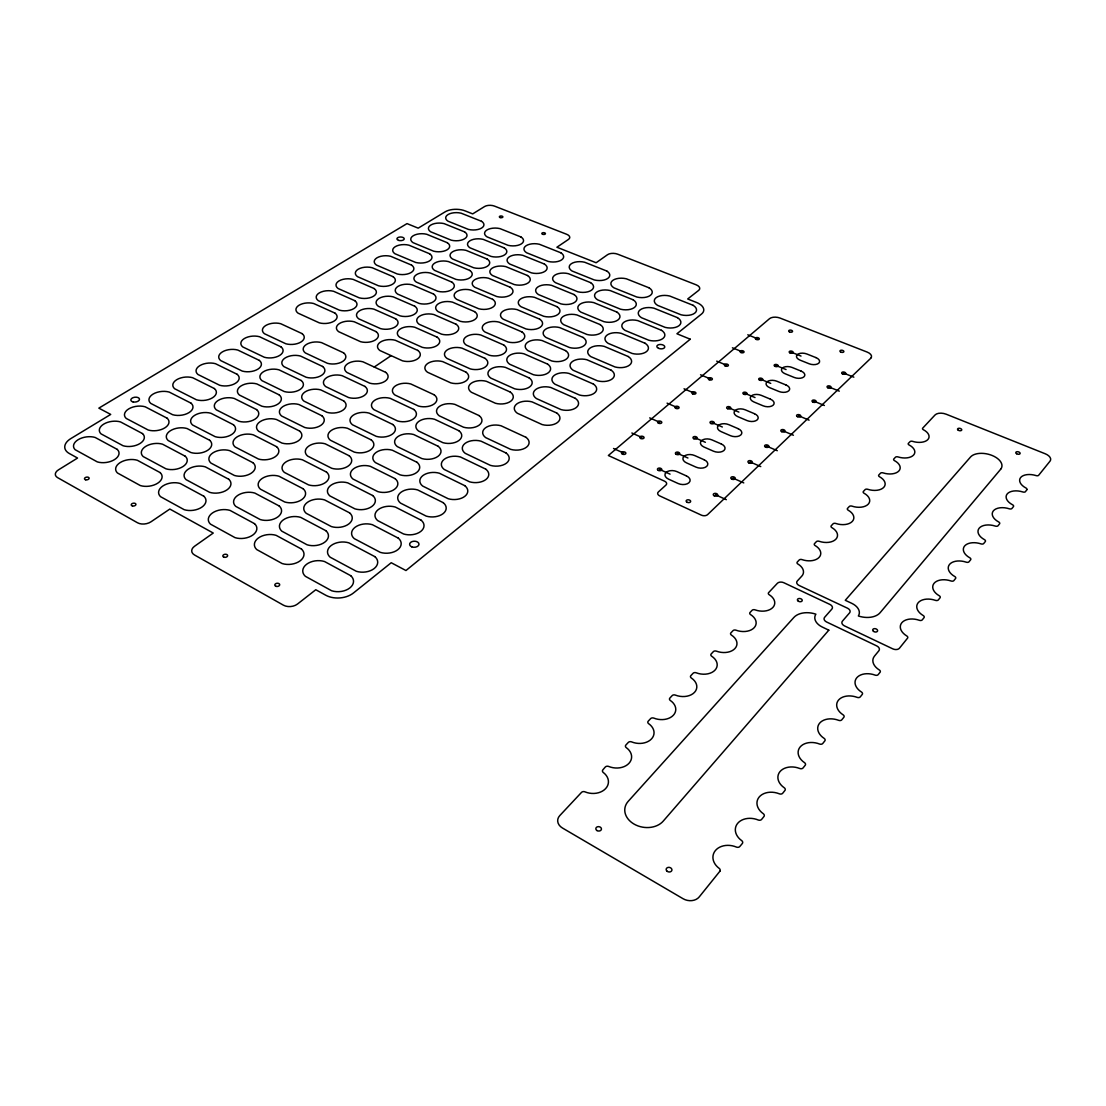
<?xml version="1.0" encoding="UTF-8"?>
<svg xmlns="http://www.w3.org/2000/svg" width="1106" height="1106" viewBox="0 0 1106 1106"><rect width="100%" height="100%" fill="white"/><g stroke="black" fill="none" stroke-linecap="round" stroke-linejoin="round"><path stroke-width="1.5" d="M374.243 367.04L391.137 355.648M747.78 334.8L757.347 338.63M791.191 352.137L801.02 356.077M843.698 373.123L853.846 377.174M732.421 347.809L742.057 351.722M776.149 365.547L786.062 369.556M829.071 387.003L839.302 391.151M716.688 361.137L726.393 365.132M760.748 379.275L770.73 383.381M814.071 401.229L824.385 405.473M700.554 374.796L710.342 378.888M744.946 393.349L755.011 397.552M798.698 415.815L809.094 420.169M684.033 388.8L693.891 392.989M728.743 407.782L738.891 412.096M782.924 430.787L793.403 435.239M667.084 403.151L677.01 407.437M712.126 422.589L722.342 426.999M766.721 446.16L777.297 450.709M649.692 417.888L659.688 422.271M695.08 437.796L705.379 442.303M750.103 461.921L760.762 466.594M631.858 432.999L641.922 437.492M677.577 453.391L687.946 458.008M733.029 478.124L743.771 482.907M613.54 448.497L623.687 453.101M659.605 469.4L670.056 474.142M715.499 494.755L726.324 499.677M1026.81 489.764L1025.497 491.631A2.295 1.3 13.9 0 1 1022.856 491.963A13.687 7.797 14 0 0 1007.165 493.981A13.687 7.797 14 0 0 1012.529 504.765A2.323 1.327 14 0 1 1013.442 506.603L1011.962 508.442A2.336 1.341 14 0 1 1009.349 508.815A13.853 8.032 14.1 0 0 993.354 510.861A13.853 8.032 14.1 0 0 998.663 521.949A2.35 1.369 14 0 1 999.561 523.843L998.041 525.737A2.35 1.369 14 0 1 995.303 526.083A14.019 8.267 14.1 0 0 979.128 528.253A14.019 8.267 14.1 0 0 984.409 539.617A2.378 1.41 14.1 0 1 985.308 541.553L983.732 543.502A2.378 1.41 14.1 0 1 980.967 543.875A14.198 8.516 14.2 0 0 964.529 546.101A14.198 8.516 14.2 0 0 969.755 557.77A2.406 1.452 14.1 0 1 970.639 559.774L969.022 561.779A2.406 1.465 14.1 0 1 966.215 562.166A14.378 8.765 14.2 0 0 949.501 564.461A14.378 8.765 14.2 0 0 954.672 576.461A2.433 1.493 14.2 0 1 955.543 578.521L953.884 580.581A2.447 1.507 14.2 0 1 951.036 580.982A14.572 9.042 14.3 0 0 934.031 583.36A14.572 9.042 14.3 0 0 939.174 595.705A2.475 1.548 14.2 0 1 940.045 597.821L938.303 599.936A2.475 1.548 14.2 0 1 935.4 600.337A14.765 9.318 14.3 0 0 918.132 602.798A14.765 9.318 14.3 0 0 923.164 615.503A2.502 1.59 14.3 0 1 924.022 617.673L922.266 619.858A2.502 1.604 14.3 0 1 919.307 620.286A14.959 9.622 14.4 0 0 901.736 622.83A14.959 9.622 14.4 0 0 906.713 635.909A2.544 1.645 14.3 0 1 907.556 638.134L899.441 648.227A5.101 3.332 14.2 0 1 892.708 648.821L844.5 625.899A4.991 3.263 12.5 0 1 842.413 621.171L849.588 612.848A4.949 3.207 12.3 0 0 847.5 608.203L799.113 585.475A4.839 3.111 10.7 0 1 797.274 581.023L801.781 576.143A14.171 9.069 10.2 0 0 797.938 564.046A2.378 1.507 10.3 0 1 797.302 562.014L799.196 559.995A2.378 1.507 10.3 0 1 802.071 559.622A13.991 8.793 10.4 0 0 819.09 557.396A13.991 8.793 10.4 0 0 815.177 545.59A2.35 1.465 10.5 0 1 814.528 543.627L816.366 541.663A2.35 1.465 10.5 0 1 819.2 541.304A13.811 8.544 10.5 0 0 835.887 539.189A13.811 8.544 10.5 0 0 832.058 527.742A2.309 1.424 10.6 0 1 831.256 525.765L833.053 523.843A2.323 1.424 10.7 0 1 835.846 523.484A13.645 8.295 10.7 0 0 852.325 521.396A13.645 8.295 10.7 0 0 848.247 510.225A2.295 1.383 10.8 0 1 847.555 508.359L849.284 506.52A2.309 1.396 10.8 0 1 851.897 506.119A13.479 8.06 10.8 0 0 868.224 504.184A13.479 8.06 10.8 0 0 864.104 493.262A2.267 1.341 10.9 0 1 863.399 491.451L865.099 489.64A2.267 1.341 10.9 0 1 867.795 489.308A13.313 7.839 10.9 0 0 883.763 487.345A13.313 7.839 10.9 0 0 879.533 476.755A2.24 1.313 11 0 1 878.828 474.986L880.473 473.23A2.24 1.3 11 0 1 883.127 472.898A13.148 7.618 11 0 0 898.846 471.004A13.148 7.618 11 0 0 894.56 460.677A2.212 1.272 11.1 0 1 893.842 458.949L895.445 457.248A2.212 1.272 11.1 0 1 898.058 456.93A12.996 7.41 11.1 0 0 913.556 455.078A12.996 7.41 11.1 0 0 909.146 444.999A2.184 1.23 11.1 0 1 908.441 443.285L910.031 441.681A2.184 1.23 11.1 0 1 912.602 441.363A12.843 7.217 11.1 0 0 927.851 439.58A12.843 7.217 11.1 0 0 923.455 429.778A2.157 1.203 11.2 0 1 922.681 428.174L935.026 414.985A8.572 4.714 11.4 0 1 946.224 414.225L1045.239 453.778A8.945 4.922 13.7 0 1 1050.05 461.119L1038.672 475.262A2.267 1.258 13.9 0 1 1036.073 475.58A13.521 7.59 13.9 0 0 1020.658 477.515A13.521 7.59 13.9 0 0 1025.912 487.981A2.295 1.3 13.9 0 1 1026.81 489.764M719.84 871.293L699.227 896.925A11.807 9.401 12.7 0 1 683.066 898.722L562.415 827.993A11.267 8.779 4.9 0 1 559.747 815.634L581.493 792.408A2.765 2.115 5.4 0 1 584.991 791.855A16.272 12.346 5.7 0 0 605.549 788.689A16.272 12.346 5.7 0 0 603.295 772.5A2.724 2.06 6.2 0 1 602.894 769.817L605.3 767.011A2.724 2.046 6.3 0 1 608.729 766.472A16.023 11.931 6.6 0 0 628.927 763.361A16.023 11.931 6.6 0 0 626.3 747.656A2.682 1.991 7 0 1 625.858 745.057L628.305 742.43A2.696 1.991 7.1 0 1 631.609 741.891A15.774 11.544 7.3 0 0 651.475 738.946A15.774 11.544 7.3 0 0 648.697 723.711A2.641 1.922 7.6 0 1 648.213 721.181L650.605 718.637A2.641 1.908 7.7 0 1 653.909 718.14A15.539 11.157 7.9 0 0 673.347 715.25A15.539 11.157 7.9 0 0 670.374 700.513A2.613 1.853 8.2 0 1 669.877 698.066L672.172 695.605A2.599 1.853 8.3 0 1 675.42 695.121A15.318 10.797 8.4 0 0 694.513 692.342A15.318 10.797 8.4 0 0 691.388 678.047A2.571 1.797 8.7 0 1 690.849 675.655L693.089 673.278A2.571 1.797 8.7 0 1 696.268 672.821A15.097 10.466 8.8 0 0 715.015 670.125A15.097 10.466 8.8 0 0 711.739 656.259A2.53 1.742 9.1 0 1 711.186 653.95L713.356 651.641A2.53 1.742 9.1 0 1 716.481 651.185A14.89 10.134 9.2 0 0 734.896 648.586A14.89 10.134 9.2 0 0 731.467 635.12A2.502 1.687 9.4 0 1 730.886 632.881L733.015 630.655A2.489 1.687 9.5 0 1 736.084 630.226A14.682 9.816 9.5 0 0 754.168 627.71A14.682 9.816 9.5 0 0 750.642 614.646A2.461 1.631 9.7 0 1 750.048 612.461L752.094 610.291A2.461 1.631 9.8 0 1 755.108 609.876A14.475 9.525 9.8 0 0 772.873 607.443A14.475 9.525 9.8 0 0 769.237 594.751A2.433 1.59 10 0 1 768.629 592.636L777.38 583.291A4.839 3.124 10.2 0 1 783.891 582.751L829.873 604.415A4.936 3.207 11.7 0 1 831.892 609.033L824.62 617.314A4.977 3.263 12 0 0 826.638 622.014L876.699 645.89A5.101 3.359 13.7 0 1 878.883 650.757L874.445 656.176A15.29 10.12 14.4 0 0 879.256 669.932A2.599 1.728 14.3 0 1 880.072 672.282L878.164 674.646A2.599 1.742 14.3 0 1 875.081 675.102A15.498 10.452 14.4 0 0 856.68 677.881A15.498 10.452 14.4 0 0 861.436 692.01A2.627 1.783 14.3 0 1 862.238 694.43L860.274 696.877A2.641 1.797 14.3 0 1 857.122 697.347A15.719 10.811 14.4 0 0 838.445 700.181A15.719 10.811 14.4 0 0 842.91 714.697A2.654 1.839 14.3 0 1 843.85 717.269L841.804 719.812A2.668 1.853 14.3 0 1 838.597 720.31A15.954 11.184 14.4 0 0 819.518 723.296A15.954 11.184 14.4 0 0 824.067 738.324A2.71 1.908 14.2 0 1 824.827 740.896L822.753 743.481A2.737 1.935 14.2 0 1 819.657 744.062A16.189 11.572 14.3 0 0 800.08 747.048A16.189 11.572 14.3 0 0 804.463 762.615A2.751 1.977 14.2 0 1 805.209 765.269L803.039 767.965A2.751 1.991 14.2 0 1 799.721 768.49A16.424 11.972 14.2 0 0 779.91 771.712A16.424 11.972 14.2 0 0 784.195 787.721A2.793 2.046 14.1 0 1 784.928 790.472L782.689 793.251A2.793 2.06 14.1 0 1 779.301 793.804A16.673 12.401 14.1 0 0 759.089 797.136A16.673 12.401 14.1 0 0 763.251 813.684A2.834 2.129 13.9 0 1 763.956 816.518L761.633 819.394A2.834 2.129 13.9 0 1 758.177 819.975A16.922 12.857 14 0 0 737.564 823.458A16.922 12.857 14 0 0 741.628 840.574A2.876 2.198 13.8 0 1 742.278 843.56L739.859 846.449A2.876 2.212 13.7 0 1 736.333 847.044A17.198 13.327 13.8 0 0 715.306 850.652A17.198 13.327 13.8 0 0 719.135 868.334A2.917 2.281 13.5 0 1 719.84 871.293M1000.612 469.317L880.127 612.683A18.484 11.876 12.6 0 1 858.367 615.973A14.295 9.277 12.3 0 0 851.744 603.323L845.274 600.295L970.529 457.013A16.728 9.387 12.8 0 1 992.151 455.478A16.728 9.387 12.8 0 1 1000.612 469.317M828.809 630.171L663.227 821.122A20.973 16.106 8.7 0 1 634.263 824.205A20.973 16.106 8.7 0 1 628.208 801.338L793.859 617.466A18.678 12.332 11.6 0 1 815.882 614.176A14.364 9.415 12 0 0 822.256 627.033L828.809 630.171M870.685 358.33L707.564 514.649A4.562 2.848 7.2 0 1 701.315 515.12L659.715 495.903A4.493 2.779 5.9 0 1 658.36 491.963L665.964 485.064A4.465 2.737 5.9 0 0 664.595 481.193L608.355 455.506L769.527 318.68A7.797 4.12 7.2 0 1 780.062 318.072L867.173 352.081A8.074 4.313 9.2 0 1 870.685 358.33M690.268 339.21L405.957 570.53L391.22 562.733L353.464 592.982A19.562 12.94 -3.8 0 1 325.717 595.208L315.791 589.733L297.486 604.042A9.954 6.595 -5.5 0 1 283.413 605.176L194.49 554.963A9.719 6.124 -7.2 0 1 194.559 546.253L213.251 533.051L169.826 509.05L150.997 521.797A9.581 5.82 -8.1 0 1 137.503 522.765L57.609 477.64A9.387 5.419 -9 0 1 58.48 469.843L77.558 458.05L69.305 453.501A18.29 10.396 -8.2 0 1 70.881 438.557L110.724 414.418L98.835 408.142L407.022 223.606L418.192 228.154L445.179 211.813A14.254 7.009 0.9 0 1 465.101 210.887L472.691 213.887L484.566 206.546A7.065 3.442 1.5 0 1 494.437 206.089L566.728 234.306A7.23 3.622 2.8 0 1 568.484 239.408L556.926 247.232L596.134 262.744L607.526 254.712A7.355 3.733 3.8 0 1 617.687 254.186L696.186 284.823A7.562 3.926 5.4 0 1 698.66 290.394L687.683 298.979L696.462 302.45A15.415 8.157 5.4 0 1 701.522 314.035L676.913 333.763L690.268 339.21M481.497 221.283L461.105 213.181A10.866 5.35 0.9 0 0 448.013 214.578A10.866 5.35 0.9 0 0 448.027 221.2L468.488 229.426A10.922 5.419 1.2 0 0 481.677 228.016A10.922 5.419 1.2 0 0 481.497 221.283M520.926 236.947L499.995 228.624A11.005 5.502 1.6 0 0 486.806 230.062A11.005 5.502 1.6 0 0 487.069 236.891L508.083 245.325A11.06 5.558 1.9 0 0 521.382 243.873A11.06 5.558 1.9 0 0 520.926 236.947M560.853 252.79L539.369 244.26A11.143 5.654 2.3 0 0 526.069 245.753A11.143 5.654 2.3 0 0 526.608 252.762L548.189 261.431A11.212 5.71 2.6 0 0 561.572 259.924A11.212 5.71 2.6 0 0 560.853 252.79M606.779 271.025L584.632 262.233A11.309 5.82 3.2 0 0 571.235 263.781A11.309 5.82 3.2 0 0 572.079 271.025L594.323 279.956A11.378 5.889 3.6 0 0 607.816 278.394A11.378 5.889 3.6 0 0 606.779 271.025M649.042 287.809L626.286 278.781A11.475 5.972 4 0 0 612.793 280.385A11.475 5.972 4 0 0 613.927 287.837L636.793 297.016A11.544 6.042 4.4 0 0 650.383 295.385A11.544 6.042 4.4 0 0 649.042 287.809M693.116 305.311L669.711 296.021A11.654 6.138 5 0 0 656.121 297.68A11.654 6.138 5 0 0 657.572 305.367L681.089 314.809A11.724 6.207 5.4 0 0 694.775 313.122A11.724 6.207 5.4 0 0 693.116 305.311M815.882 357.584L806.938 354.017A7.134 3.857 8 0 0 797.343 354.611A7.134 3.857 8 0 0 800.15 360.169L809.122 363.763A7.161 3.885 8.2 0 0 818.772 363.169A7.161 3.885 8.2 0 0 815.882 357.584M464.589 231.873L444.087 223.619A10.991 5.461 0.6 0 0 430.815 225.043A10.991 5.461 0.6 0 0 430.718 231.804L451.289 240.196A11.046 5.53 0.9 0 0 464.658 238.758A11.046 5.53 0.9 0 0 464.589 231.873M504.225 247.855L483.184 239.366A11.129 5.627 1.3 0 0 469.815 240.845A11.129 5.627 1.3 0 0 469.967 247.813L491.105 256.426A11.184 5.682 1.6 0 0 504.571 254.933A11.184 5.682 1.6 0 0 504.225 247.855M544.387 264.03L522.765 255.32A11.267 5.779 2 0 0 509.299 256.841A11.267 5.779 2 0 0 509.714 264.016L531.433 272.864A11.336 5.848 2.3 0 0 544.995 271.316A11.336 5.848 2.3 0 0 544.387 264.03M590.59 282.638L568.304 273.666A11.433 5.959 2.9 0 0 554.714 275.256A11.433 5.959 2.9 0 0 555.461 282.666L577.844 291.79A11.502 6.028 3.3 0 0 591.53 290.173A11.502 6.028 3.3 0 0 590.59 282.638M633.116 299.781L610.222 290.56A11.599 6.124 3.8 0 0 596.535 292.205A11.599 6.124 3.8 0 0 597.572 299.823L620.577 309.21A11.682 6.194 4.1 0 0 634.36 307.537A11.682 6.194 4.1 0 0 633.116 299.781M677.48 317.657L653.923 308.173A11.779 6.29 4.7 0 0 640.125 309.874A11.779 6.29 4.7 0 0 641.494 317.726L665.162 327.376A11.862 6.359 5.1 0 0 679.056 325.648A11.862 6.359 5.1 0 0 677.48 317.657M801.103 371.091L792.09 367.455A7.217 3.968 7.9 0 0 782.357 368.063A7.217 3.968 7.9 0 0 785.122 373.759L794.163 377.436A7.244 3.982 8.1 0 0 803.938 376.828A7.244 3.982 8.1 0 0 801.103 371.091M447.294 242.698L426.709 234.278A11.115 5.585 0.2 0 0 413.243 235.73A11.115 5.585 0.2 0 0 413.036 242.656L433.704 251.214A11.184 5.654 0.5 0 0 447.253 249.721A11.184 5.654 0.5 0 0 447.294 242.698M487.152 258.998L465.999 250.343A11.254 5.751 0.9 0 0 452.437 251.864A11.254 5.751 0.9 0 0 452.478 258.984L473.727 267.776A11.323 5.82 1.2 0 0 487.387 266.242A11.323 5.82 1.2 0 0 487.152 258.998M527.534 275.518L505.801 266.629A11.406 5.903 1.7 0 0 492.129 268.191A11.406 5.903 1.7 0 0 492.447 275.518L514.276 284.56A11.461 5.986 2 0 0 528.046 282.97A11.461 5.986 2 0 0 527.534 275.518M574.014 294.528L551.604 285.362A11.572 6.097 2.6 0 0 537.82 286.993A11.572 6.097 2.6 0 0 538.456 294.569L560.963 303.887A11.641 6.166 2.9 0 0 574.844 302.228A11.641 6.166 2.9 0 0 574.014 294.528M616.816 312.03L593.77 302.615A11.737 6.263 3.4 0 0 579.89 304.302A11.737 6.263 3.4 0 0 580.816 312.099L603.973 321.68A11.807 6.346 3.8 0 0 617.964 319.966A11.807 6.346 3.8 0 0 616.816 312.03M661.471 330.307L637.747 320.602A11.917 6.442 4.4 0 0 623.77 322.358A11.917 6.442 4.4 0 0 625.028 330.39L648.863 340.261A12 6.512 4.8 0 0 662.95 338.477A12 6.512 4.8 0 0 661.471 330.307M785.937 384.943L776.854 381.224A7.3 4.065 7.7 0 0 766.983 381.86A7.3 4.065 7.7 0 0 769.721 387.681L778.831 391.441A7.327 4.078 7.9 0 0 788.744 390.819A7.327 4.078 7.9 0 0 785.937 384.943M429.626 253.772L408.916 245.173A11.254 5.71 -0.1 0 0 395.284 246.666A11.254 5.71 -0.1 0 0 394.939 253.744L415.718 262.468A11.309 5.779 0.1 0 0 429.46 260.947A11.309 5.779 0.1 0 0 429.626 253.772M469.691 270.403L448.428 261.569A11.392 5.876 0.6 0 0 434.672 263.131A11.392 5.876 0.6 0 0 434.589 270.403L455.949 279.389A11.447 5.945 0.9 0 0 469.801 277.813A11.447 5.945 0.9 0 0 469.691 270.403M510.295 287.27L488.437 278.2A11.53 6.042 1.3 0 0 474.585 279.804A11.53 6.042 1.3 0 0 474.778 287.297L496.732 296.532A11.599 6.124 1.7 0 0 510.695 294.887A11.599 6.124 1.7 0 0 510.295 287.27M557.051 306.694L534.502 297.334A11.71 6.235 2.2 0 0 520.525 299.007A11.71 6.235 2.2 0 0 521.05 306.749L543.696 316.275A11.779 6.318 2.6 0 0 557.783 314.574A11.779 6.318 2.6 0 0 557.051 306.694M600.116 324.583L576.931 314.947A11.876 6.415 3.1 0 0 562.843 316.689A11.876 6.415 3.1 0 0 563.673 324.666L586.968 334.468A11.945 6.498 3.5 0 0 601.166 332.699A11.945 6.498 3.5 0 0 600.116 324.583M645.061 343.247L621.199 333.335A12.055 6.595 4.1 0 0 607 335.146A12.055 6.595 4.1 0 0 608.162 343.372L632.148 353.45A12.138 6.677 4.5 0 0 646.457 351.625A12.138 6.677 4.5 0 0 645.061 343.247M770.398 399.155L761.246 395.34A7.383 4.175 7.5 0 0 751.237 396.003A7.383 4.175 7.5 0 0 753.919 401.962L763.112 405.819A7.41 4.189 7.7 0 0 773.163 405.169A7.41 4.189 7.7 0 0 770.398 399.155M411.543 265.094L390.736 256.316A11.392 5.834 -0.5 0 0 376.911 257.85A11.392 5.834 -0.5 0 0 376.441 265.081L397.317 273.998A11.447 5.903 -0.2 0 0 411.266 272.435A11.447 5.903 -0.2 0 0 411.543 265.094M451.829 282.085L430.441 273.058A11.53 6 0.2 0 0 416.492 274.661A11.53 6 0.2 0 0 416.298 282.099L437.769 291.265A11.599 6.083 0.5 0 0 451.815 289.648A11.599 6.083 0.5 0 0 451.829 282.085M492.654 299.311L470.672 290.035A11.682 6.18 0.9 0 0 456.612 291.68A11.682 6.18 0.9 0 0 456.695 299.353L478.774 308.781A11.737 6.263 1.3 0 0 492.93 307.095A11.737 6.263 1.3 0 0 492.654 299.311M539.687 319.15L517 309.583A11.848 6.387 1.9 0 0 502.829 311.298A11.848 6.387 1.9 0 0 503.23 319.219L526.014 328.952A11.917 6.47 2.2 0 0 540.295 327.21A11.917 6.47 2.2 0 0 539.687 319.15M583.028 337.427L559.677 327.583A12.014 6.567 2.8 0 0 545.396 329.367A12.014 6.567 2.8 0 0 546.101 337.537L569.562 347.547A12.097 6.65 3.2 0 0 583.954 345.736A12.097 6.65 3.2 0 0 583.028 337.427M628.263 356.519L604.235 346.385A12.194 6.76 3.8 0 0 589.83 348.238A12.194 6.76 3.8 0 0 590.88 356.657L615.033 366.971A12.277 6.843 4.2 0 0 629.549 365.091A12.277 6.843 4.2 0 0 628.263 356.519M754.472 413.713L745.237 409.814A7.466 4.286 7.3 0 0 735.089 410.492A7.466 4.286 7.3 0 0 737.73 416.603L746.992 420.557A7.493 4.3 7.5 0 0 757.181 419.879A7.493 4.3 7.5 0 0 754.472 413.713M393.045 276.666L372.141 267.707A11.53 5.959 -0.9 0 0 358.109 269.283A11.53 5.959 -0.9 0 0 357.515 276.68L378.501 285.79A11.599 6.042 -0.6 0 0 392.63 284.187A11.599 6.042 -0.6 0 0 393.045 276.666M433.538 294.03L412.04 284.809A11.668 6.138 -0.2 0 0 397.897 286.454A11.668 6.138 -0.2 0 0 397.566 294.058L419.146 303.431A11.737 6.221 0.1 0 0 433.4 301.758A11.737 6.221 0.1 0 0 433.538 294.03M474.598 311.629L452.492 302.145A11.82 6.332 0.5 0 0 438.225 303.846A11.82 6.332 0.5 0 0 438.183 311.685L460.373 321.321A11.889 6.401 0.9 0 0 474.75 319.593A11.889 6.401 0.9 0 0 474.598 311.629M521.908 331.897L499.083 322.123A12 6.539 1.5 0 0 484.691 323.892A12 6.539 1.5 0 0 484.967 331.994L507.889 341.948A12.069 6.622 1.9 0 0 522.391 340.15A12.069 6.622 1.9 0 0 521.908 331.897M565.512 350.588L542.023 340.524A12.166 6.733 2.4 0 0 527.521 342.362A12.166 6.733 2.4 0 0 528.115 350.726L551.714 360.957A12.235 6.816 2.8 0 0 566.327 359.104A12.235 6.816 2.8 0 0 565.512 350.588M611.051 370.123L586.857 359.74A12.346 6.94 3.4 0 0 572.244 361.648A12.346 6.94 3.4 0 0 573.171 370.275L597.489 380.837A12.429 7.023 3.9 0 0 612.226 378.902A12.429 7.023 3.9 0 0 611.051 370.123M738.117 428.658L728.813 424.663A7.562 4.396 7 0 0 718.513 425.368A7.562 4.396 7 0 0 721.112 431.63L730.444 435.681A7.59 4.424 7.3 0 0 740.785 434.976A7.59 4.424 7.3 0 0 738.117 428.658M374.118 288.528L353.118 279.376A11.682 6.097 -1.4 0 0 338.878 280.993A11.682 6.097 -1.4 0 0 338.146 288.542L359.229 297.846A11.737 6.166 -1.1 0 0 373.579 296.201A11.737 6.166 -1.1 0 0 374.118 288.528M414.819 306.251L393.211 296.837A11.82 6.277 -0.7 0 0 378.86 298.523A11.82 6.277 -0.7 0 0 378.39 306.307L400.082 315.874A11.889 6.359 -0.3 0 0 414.556 314.173A11.889 6.359 -0.3 0 0 414.819 306.251M456.101 324.238L433.87 314.546A11.972 6.47 0.1 0 0 419.409 316.302A11.972 6.47 0.1 0 0 419.215 324.321L441.543 334.164A12.042 6.553 0.5 0 0 456.128 332.394A12.042 6.553 0.5 0 0 456.101 324.238M503.686 344.961L480.737 334.966A12.138 6.691 1.1 0 0 466.124 336.791A12.138 6.691 1.1 0 0 466.276 345.086L489.336 355.261A12.221 6.788 1.5 0 0 504.046 353.408A12.221 6.788 1.5 0 0 503.686 344.961M547.567 364.081L523.926 353.782A12.318 6.899 2 0 0 509.216 355.676A12.318 6.899 2 0 0 509.672 364.233L533.424 374.713A12.387 6.982 2.4 0 0 548.258 372.791A12.387 6.982 2.4 0 0 547.567 364.081M593.41 384.059L569.051 373.441A12.498 7.106 3 0 0 554.217 375.404A12.498 7.106 3 0 0 555.018 384.238L579.503 395.036A12.581 7.203 3.5 0 0 594.461 393.045A12.581 7.203 3.5 0 0 593.41 384.059M721.333 443.99L711.974 439.898A7.645 4.521 6.7 0 0 701.522 440.63A7.645 4.521 6.7 0 0 704.052 447.059L713.467 451.193A7.673 4.548 7 0 0 723.96 450.474A7.673 4.548 7 0 0 721.333 443.99M354.75 300.652L333.639 291.307A11.834 6.221 -1.8 0 0 319.205 292.966A11.834 6.221 -1.8 0 0 318.321 300.694L339.501 310.205A11.903 6.304 -1.5 0 0 354.058 308.505A11.903 6.304 -1.5 0 0 354.75 300.652M395.658 318.777L373.939 309.155A11.972 6.429 -1.1 0 0 359.367 310.883A11.972 6.429 -1.1 0 0 358.759 318.846L380.575 328.634A12.042 6.512 -0.8 0 0 395.243 326.878A12.042 6.512 -0.8 0 0 395.658 318.777M437.16 337.15L414.805 327.252A12.125 6.622 -0.3 0 0 400.123 329.049A12.125 6.622 -0.3 0 0 399.791 337.261L422.243 347.325A12.194 6.719 0 0 0 437.05 345.514A12.194 6.719 0 0 0 437.16 337.15M485.022 358.358L461.935 348.127A12.304 6.857 0.6 0 0 447.114 349.994A12.304 6.857 0.6 0 0 447.114 358.496L470.313 368.906A12.373 6.954 1 0 0 485.258 366.998A12.373 6.954 1 0 0 485.022 358.358M529.166 377.906L505.387 367.372A12.47 7.065 1.6 0 0 490.442 369.321A12.47 7.065 1.6 0 0 490.774 378.086L514.663 388.8A12.553 7.161 2 0 0 529.733 386.837A12.553 7.161 2 0 0 529.166 377.906M575.314 398.34L550.802 387.487A12.664 7.286 2.6 0 0 535.733 389.506A12.664 7.286 2.6 0 0 536.41 398.561L561.046 409.607A12.747 7.383 3.1 0 0 576.24 407.561A12.747 7.383 3.1 0 0 575.314 398.34M704.107 459.737L694.665 455.548A7.742 4.645 6.4 0 0 684.061 456.294A7.742 4.645 6.4 0 0 686.55 462.889L696.02 467.133A7.77 4.673 6.7 0 0 706.679 466.386A7.77 4.673 6.7 0 0 704.107 459.737M334.924 313.081L313.717 303.528A12 6.373 -2.3 0 0 299.049 305.228A12 6.373 -2.3 0 0 298.012 313.136L319.302 322.855A12.055 6.456 -2 0 0 334.081 321.113A12.055 6.456 -2 0 0 334.924 313.081M376.026 331.593L354.197 321.763A12.138 6.567 -1.6 0 0 339.418 323.533A12.138 6.567 -1.6 0 0 338.657 331.689L360.57 341.699A12.194 6.664 -1.3 0 0 375.473 339.888A12.194 6.664 -1.3 0 0 376.026 331.593M417.764 350.395L395.284 340.261A12.29 6.788 -0.8 0 0 380.381 342.113A12.29 6.788 -0.8 0 0 379.897 350.519L402.473 360.819A12.346 6.871 -0.5 0 0 417.487 358.938A12.346 6.871 -0.5 0 0 417.764 350.395M465.889 372.072L442.663 361.607A12.456 7.023 0.1 0 0 427.621 363.528A12.456 7.023 0.1 0 0 427.483 372.238L450.806 382.883A12.539 7.12 0.5 0 0 465.985 380.934A12.539 7.12 0.5 0 0 465.889 372.072M510.308 392.077L486.377 381.307A12.636 7.244 1.1 0 0 471.197 383.298A12.636 7.244 1.1 0 0 471.391 392.284L495.433 403.261A12.705 7.341 1.6 0 0 510.737 401.229A12.705 7.341 1.6 0 0 510.308 392.077M556.747 413.008L532.083 401.893A12.816 7.479 2.2 0 0 516.765 403.966A12.816 7.479 2.2 0 0 517.318 413.243L542.12 424.566A12.899 7.576 2.7 0 0 557.548 422.451A12.899 7.576 2.7 0 0 556.747 413.008M686.425 475.912L676.913 471.612A7.839 4.77 6.1 0 0 666.144 472.386A7.839 4.77 6.1 0 0 668.563 479.147L678.116 483.502A7.866 4.797 6.4 0 0 688.941 482.728A7.866 4.797 6.4 0 0 686.425 475.912M302.104 333.625L280.744 323.726A12.263 6.595 -3.1 0 0 265.73 325.523A12.263 6.595 -3.1 0 0 264.431 333.722L285.873 343.786A12.318 6.691 -2.8 0 0 301.012 341.975A12.318 6.691 -2.8 0 0 302.104 333.625M343.551 352.814L321.542 342.625A12.401 6.816 -2.4 0 0 306.39 344.478A12.401 6.816 -2.4 0 0 305.367 352.952L327.459 363.321A12.47 6.913 -2.1 0 0 342.736 361.427A12.47 6.913 -2.1 0 0 343.551 352.814M385.621 372.307L362.962 361.814A12.553 7.037 -1.6 0 0 347.671 363.736A12.553 7.037 -1.6 0 0 346.952 372.473L369.708 383.16A12.622 7.148 -1.3 0 0 385.109 381.197A12.622 7.148 -1.3 0 0 385.621 372.307M434.188 394.801L410.755 383.948A12.733 7.3 -0.7 0 0 395.326 385.966A12.733 7.3 -0.7 0 0 394.939 395.008L418.483 406.068A12.802 7.41 -0.3 0 0 434.05 404.022A12.802 7.41 -0.3 0 0 434.188 394.801M479.05 415.58L454.884 404.381A12.913 7.548 0.3 0 0 439.317 406.483A12.913 7.548 0.3 0 0 439.262 415.828L463.552 427.22A12.982 7.645 0.8 0 0 479.244 425.091A12.982 7.645 0.8 0 0 479.05 415.58M525.972 437.312L501.032 425.769A13.092 7.797 1.4 0 0 485.34 427.939A13.092 7.797 1.4 0 0 485.645 437.603L510.709 449.368A13.175 7.908 1.9 0 0 526.539 447.156A13.175 7.908 1.9 0 0 525.972 437.312M280.993 346.855L259.523 336.722A12.443 6.747 -3.6 0 0 244.288 338.574A12.443 6.747 -3.6 0 0 242.822 346.966L264.348 357.266A12.498 6.843 -3.4 0 0 279.721 355.399A12.498 6.843 -3.4 0 0 280.993 346.855M322.62 366.487L300.514 356.049A12.581 6.982 -3 0 0 285.127 357.971A12.581 6.982 -3 0 0 283.938 366.639L306.141 377.257A12.65 7.078 -2.6 0 0 321.652 375.307A12.65 7.078 -2.6 0 0 322.62 366.487M364.925 386.423L342.141 375.681A12.733 7.217 -2.2 0 0 326.616 377.671A12.733 7.217 -2.2 0 0 325.731 386.616L348.597 397.552A12.802 7.313 -1.8 0 0 364.247 395.533A12.802 7.313 -1.8 0 0 364.925 386.423M413.768 409.455L390.183 398.34A12.913 7.479 -1.2 0 0 374.519 400.413A12.913 7.479 -1.2 0 0 373.966 409.69L397.648 421.013A12.982 7.59 -0.8 0 0 413.45 418.898A12.982 7.59 -0.8 0 0 413.768 409.455M458.879 430.732L434.575 419.271A13.078 7.742 -0.3 0 0 418.759 421.427A13.078 7.742 -0.3 0 0 418.552 431.008L442.967 442.69A13.161 7.853 0.2 0 0 458.921 440.492A13.161 7.853 0.2 0 0 458.879 430.732M506.106 453.004L481.013 441.17A13.272 8.005 0.9 0 0 465.059 443.409A13.272 8.005 0.9 0 0 465.211 453.322L490.428 465.377A13.355 8.115 1.4 0 0 506.52 463.096A13.355 8.115 1.4 0 0 506.106 453.004M259.343 360.404L237.79 350.049A12.622 6.899 -4.2 0 0 222.306 351.943A12.622 6.899 -4.2 0 0 220.661 360.556L242.297 371.091A12.678 6.995 -3.9 0 0 257.905 369.155A12.678 6.995 -3.9 0 0 259.343 360.404M301.178 380.492L278.961 369.819A12.774 7.148 -3.5 0 0 263.339 371.796A12.774 7.148 -3.5 0 0 261.97 380.671L284.27 391.538A12.83 7.244 -3.2 0 0 300.03 389.533A12.83 7.244 -3.2 0 0 301.178 380.492M343.69 400.911L320.781 389.906A12.913 7.383 -2.8 0 0 305.021 391.953A12.913 7.383 -2.8 0 0 303.956 401.132L326.947 412.331A12.982 7.493 -2.4 0 0 342.846 410.243A12.982 7.493 -2.4 0 0 343.69 400.911M392.796 424.483L369.1 413.105A13.092 7.673 -1.8 0 0 353.16 415.248A13.092 7.673 -1.8 0 0 352.455 424.759L376.261 436.358A13.175 7.783 -1.4 0 0 392.326 434.174A13.175 7.783 -1.4 0 0 392.796 424.483M438.183 446.285L413.727 434.534A13.272 7.936 -0.8 0 0 397.648 436.759A13.272 7.936 -0.8 0 0 397.275 446.589L421.856 458.561A13.355 8.046 -0.4 0 0 438.059 456.308A13.355 8.046 -0.4 0 0 438.183 446.285M485.714 469.11L460.455 456.985A13.466 8.212 0.3 0 0 444.239 459.294A13.466 8.212 0.3 0 0 444.225 469.469L469.608 481.829A13.549 8.336 0.8 0 0 485.963 479.479A13.549 8.336 0.8 0 0 485.714 469.11M237.154 374.298L215.504 363.708A12.816 7.065 -4.8 0 0 199.785 365.657A12.816 7.065 -4.8 0 0 197.946 374.478L219.665 385.261A12.871 7.161 -4.5 0 0 235.523 383.27A12.871 7.161 -4.5 0 0 237.154 374.298M279.182 394.856L256.855 383.934A12.954 7.313 -4.1 0 0 240.984 385.966A12.954 7.313 -4.1 0 0 239.435 395.063L261.832 406.192A13.023 7.424 -3.8 0 0 277.841 404.132A13.023 7.424 -3.8 0 0 279.182 394.856M321.901 415.759L298.883 404.506A13.106 7.562 -3.4 0 0 282.86 406.607A13.106 7.562 -3.4 0 0 281.615 416.008L304.717 427.483A13.175 7.673 -3.1 0 0 320.878 425.34A13.175 7.673 -3.1 0 0 321.901 415.759M371.284 439.925L347.436 428.257A13.286 7.866 -2.5 0 0 331.247 430.455A13.286 7.866 -2.5 0 0 330.362 440.216L354.293 452.105A13.369 7.977 -2.1 0 0 370.621 449.865A13.369 7.977 -2.1 0 0 371.284 439.925M416.934 462.253L392.326 450.225A13.466 8.143 -1.5 0 0 375.985 452.506A13.466 8.143 -1.5 0 0 375.432 462.598L400.151 474.875A13.549 8.267 -1 0 0 416.63 472.539A13.549 8.267 -1 0 0 416.934 462.253M464.755 485.658L439.331 473.216A13.659 8.433 -0.4 0 0 422.838 475.608A13.659 8.433 -0.4 0 0 422.658 486.046L448.207 498.737A13.742 8.558 0.2 0 0 464.852 496.304A13.742 8.558 0.2 0 0 464.755 485.658M214.398 388.552L192.665 377.713A13.009 7.217 -5.4 0 0 176.684 379.717A13.009 7.217 -5.4 0 0 174.651 388.745L196.453 399.791A13.078 7.327 -5.1 0 0 212.573 397.745A13.078 7.327 -5.1 0 0 214.398 388.552M256.62 409.607L234.182 398.423A13.161 7.479 -4.8 0 0 218.048 400.51A13.161 7.479 -4.8 0 0 216.306 409.842L238.813 421.234A13.217 7.59 -4.5 0 0 255.085 419.119A13.217 7.59 -4.5 0 0 256.62 409.607M299.546 431.008L276.417 419.478A13.313 7.742 -4.1 0 0 260.131 421.649A13.313 7.742 -4.1 0 0 258.68 431.299L281.906 443.05A13.383 7.866 -3.7 0 0 298.33 440.838A13.383 7.866 -3.7 0 0 299.546 431.008M349.178 455.769L325.219 443.824A13.493 8.06 -3.1 0 0 308.754 446.091A13.493 8.06 -3.1 0 0 307.675 456.101L331.731 468.28A13.562 8.184 -2.7 0 0 348.335 465.972A13.562 8.184 -2.7 0 0 349.178 455.769M395.105 478.663L370.344 466.331A13.673 8.35 -2.2 0 0 353.74 468.681A13.673 8.35 -2.2 0 0 352.994 479.05L377.851 491.631A13.742 8.475 -1.7 0 0 394.621 489.225A13.742 8.475 -1.7 0 0 395.105 478.663M443.216 502.663L417.639 489.917A13.853 8.654 -1 0 0 400.87 492.364A13.853 8.654 -1 0 0 400.496 503.092L426.211 516.115A13.949 8.793 -0.5 0 0 443.133 513.613A13.949 8.793 -0.5 0 0 443.216 502.663M191.061 403.178L169.232 392.077A13.217 7.383 -6 0 0 152.987 394.137A13.217 7.383 -6 0 0 150.748 403.4L172.647 414.709A13.286 7.493 -5.8 0 0 189.015 412.607A13.286 7.493 -5.8 0 0 191.061 403.178M233.449 424.732L210.928 413.271A13.369 7.659 -5.4 0 0 194.518 415.427A13.369 7.659 -5.4 0 0 192.568 424.994L215.172 436.676A13.438 7.783 -5.2 0 0 231.721 434.492A13.438 7.783 -5.2 0 0 233.449 424.732M276.583 446.672L253.343 434.852A13.521 7.936 -4.8 0 0 236.781 437.091A13.521 7.936 -4.8 0 0 235.136 446.976L258.458 459.031A13.59 8.06 -4.4 0 0 275.173 456.764A13.59 8.06 -4.4 0 0 276.583 446.672M326.477 472.055L302.394 459.792A13.701 8.267 -3.8 0 0 285.652 462.128A13.701 8.267 -3.8 0 0 284.366 472.414L308.56 484.898A13.784 8.392 -3.5 0 0 325.441 482.52A13.784 8.392 -3.5 0 0 326.477 472.055M372.667 495.529L347.768 482.88A13.88 8.572 -2.9 0 0 330.874 485.313A13.88 8.572 -2.9 0 0 329.934 495.944L354.929 508.857A13.963 8.71 -2.4 0 0 371.989 506.382A13.963 8.71 -2.4 0 0 372.667 495.529M421.082 520.152L395.34 507.06A14.074 8.889 -1.8 0 0 378.266 509.603A14.074 8.889 -1.8 0 0 377.713 520.622L403.579 533.977A14.157 9.028 -1.2 0 0 420.805 531.405A14.157 9.028 -1.2 0 0 421.082 520.152M167.103 418.179L145.19 406.801A13.438 7.548 -6.7 0 0 128.669 408.93A13.438 7.548 -6.7 0 0 126.222 418.427L148.19 430.013A13.507 7.673 -6.5 0 0 164.849 427.856A13.507 7.673 -6.5 0 0 167.103 418.179M209.67 440.271L187.052 428.534A13.59 7.839 -6.1 0 0 170.365 430.746A13.59 7.839 -6.1 0 0 168.209 440.561L190.896 452.534A13.645 7.963 -5.9 0 0 207.721 450.28A13.645 7.963 -5.9 0 0 209.67 440.271M253.011 462.75L229.647 450.64A13.742 8.129 -5.5 0 0 212.808 452.935A13.742 8.129 -5.5 0 0 210.956 463.096L234.389 475.456A13.811 8.267 -5.2 0 0 251.38 473.105A13.811 8.267 -5.2 0 0 253.011 462.75M303.155 488.769L278.933 476.202A13.922 8.475 -4.6 0 0 261.915 478.622A13.922 8.475 -4.6 0 0 260.422 489.17L284.726 501.986A14.005 8.613 -4.2 0 0 301.91 499.539A14.005 8.613 -4.2 0 0 303.155 488.769M349.593 512.866L324.556 499.884A14.101 8.793 -3.7 0 0 307.371 502.387A14.101 8.793 -3.7 0 0 306.224 513.322L331.358 526.567A14.184 8.931 -3.2 0 0 348.722 524.023A14.184 8.931 -3.2 0 0 349.593 512.866M398.312 538.138L372.404 524.7A14.295 9.124 -2.6 0 0 355.04 527.327A14.295 9.124 -2.6 0 0 354.279 538.65L380.298 552.364A14.378 9.277 -2 0 0 397.828 549.696A14.378 9.277 -2 0 0 398.312 538.138M142.508 433.58L120.513 421.925A13.659 7.728 -7.4 0 0 103.715 424.123A13.659 7.728 -7.4 0 0 101.033 433.87L123.084 445.746A13.728 7.853 -7.2 0 0 140.02 443.506A13.728 7.853 -7.2 0 0 142.508 433.58M185.255 456.225L162.527 444.183A13.811 8.018 -6.9 0 0 145.577 446.478A13.811 8.018 -6.9 0 0 143.172 456.557L165.969 468.82A13.88 8.157 -6.6 0 0 183.071 466.497A13.88 8.157 -6.6 0 0 185.255 456.225M228.776 479.271L205.315 466.856A13.977 8.336 -6.2 0 0 188.186 469.221A13.977 8.336 -6.2 0 0 186.098 479.658L209.642 492.336A14.046 8.461 -5.9 0 0 226.924 489.917A14.046 8.461 -5.9 0 0 228.776 479.271M279.182 505.967L254.836 493.082A14.157 8.696 -5.4 0 0 237.514 495.557A14.157 8.696 -5.4 0 0 235.799 506.41L260.228 519.557A14.226 8.834 -5 0 0 277.717 517.027A14.226 8.834 -5 0 0 279.182 505.967M325.869 530.7L300.694 517.373A14.337 9.028 -4.5 0 0 283.205 519.958A14.337 9.028 -4.5 0 0 281.836 531.184L307.109 544.802A14.406 9.18 -4.1 0 0 324.777 542.161A14.406 9.18 -4.1 0 0 325.869 530.7M374.879 556.65L348.819 542.852A14.53 9.373 -3.4 0 0 331.136 545.548A14.53 9.373 -3.4 0 0 330.155 557.203L356.339 571.29A14.613 9.539 -2.9 0 0 374.187 568.539A14.613 9.539 -2.9 0 0 374.879 556.65M117.25 449.395L95.171 437.464A13.908 7.908 -8.1 0 0 78.097 439.718A13.908 7.908 -8.1 0 0 75.167 449.713L97.3 461.893A13.963 8.032 -7.9 0 0 114.526 459.598A13.963 8.032 -7.9 0 0 117.25 449.395M160.163 472.608L137.351 460.276A14.06 8.212 -7.6 0 0 120.098 462.626A14.06 8.212 -7.6 0 0 117.457 472.981L140.338 485.562A14.129 8.35 -7.4 0 0 157.743 483.17A14.129 8.35 -7.4 0 0 160.163 472.608M203.877 496.262L180.306 483.516A14.212 8.53 -7.1 0 0 162.886 485.963A14.212 8.53 -7.1 0 0 160.55 496.677L184.204 509.686A14.281 8.682 -6.8 0 0 201.79 507.184A14.281 8.682 -6.8 0 0 203.877 496.262M254.518 523.65L230.062 510.419A14.392 8.917 -6.3 0 0 212.421 512.99A14.392 8.917 -6.3 0 0 210.472 524.133L235.025 537.64A14.475 9.055 -5.9 0 0 252.832 535.028A14.475 9.055 -5.9 0 0 254.518 523.65M301.468 549.046L276.154 535.359A14.572 9.263 -5.4 0 0 258.334 538.028A14.572 9.263 -5.4 0 0 256.744 549.571L282.154 563.548A14.655 9.415 -5 0 0 300.141 560.825A14.655 9.415 -5 0 0 301.468 549.046M350.754 575.701L324.542 561.53A14.765 9.636 -4.3 0 0 306.542 564.309A14.765 9.636 -4.3 0 0 305.339 576.295L331.662 590.77A14.862 9.802 -3.8 0 0 349.842 587.936A14.862 9.802 -3.8 0 0 350.754 575.701M958.321 430.275A2.171 1.203 11.8 0 0 961.75 429.985A2.171 1.203 11.8 0 0 958.833 428.271A2.171 1.203 11.8 0 0 958.321 430.275M1016.552 453.709A2.226 1.23 13.2 0 0 1020.105 453.557A2.226 1.23 13.2 0 0 1017.243 451.69A2.226 1.23 13.2 0 0 1016.552 453.709M873.533 631.388A2.516 1.645 13.4 0 0 877.583 630.959A2.516 1.645 13.4 0 0 874.307 628.65A2.516 1.645 13.4 0 0 873.533 631.388M667.125 871.252A2.903 2.295 11.1 0 0 671.881 870.339A2.903 2.295 11.1 0 0 668.162 867.394A2.903 2.295 11.1 0 0 667.125 871.252M596.991 830.565A2.834 2.212 6.6 0 0 601.443 829.182A2.834 2.212 6.6 0 0 597.475 826.776A2.834 2.212 6.6 0 0 596.991 830.565M798.325 601.208A2.447 1.59 10.9 0 0 802.223 600.599A2.447 1.59 10.9 0 0 798.933 598.512A2.447 1.59 10.9 0 0 798.325 601.208M658.609 348.349A3.982 2.184 5.1 0 0 664.775 347.049A3.982 2.184 5.1 0 0 659.065 344.588A3.982 2.184 5.1 0 0 658.609 348.349M411.764 546.848A4.714 3.055 -1.2 0 0 418.994 544.318A4.714 3.055 -1.2 0 0 412.109 541.567A4.714 3.055 -1.2 0 0 411.764 546.848M133.135 401.948A4.369 2.433 -6.6 0 0 139.494 399.169A4.369 2.433 -6.6 0 0 132.831 397.745A4.369 2.433 -6.6 0 0 133.135 401.948M398.602 240.375A3.664 1.839 -0.2 0 0 404.229 238.91A3.664 1.839 -0.2 0 0 398.907 237.196A3.664 1.839 -0.2 0 0 398.602 240.375M224.034 557.23A2.433 1.548 -6.7 0 0 227.642 555.613A2.433 1.548 -6.7 0 0 223.993 554.548A2.433 1.548 -6.7 0 0 224.034 557.23M276.085 586.36A2.461 1.618 -5.7 0 0 279.694 584.673A2.461 1.618 -5.7 0 0 275.933 583.567A2.461 1.618 -5.7 0 0 276.085 586.36M85.687 479.797A2.35 1.369 -8.7 0 0 89.144 478.221A2.35 1.369 -8.7 0 0 85.604 477.419A2.35 1.369 -8.7 0 0 85.687 479.797M132.499 505.981A2.378 1.424 -8.1 0 0 135.941 504.336A2.378 1.424 -8.1 0 0 132.333 503.507A2.378 1.424 -8.1 0 0 132.499 505.981M542.659 234.292A1.797 0.899 2.5 0 0 545.438 233.67A1.797 0.899 2.5 0 0 542.811 232.73A1.797 0.899 2.5 0 0 542.659 234.292M500.119 217.55A1.783 0.871 1.7 0 0 502.884 216.956A1.783 0.871 1.7 0 0 500.341 216.057A1.783 0.871 1.7 0 0 500.119 217.55M840.698 352.04A2.005 1.078 8.7 0 0 843.864 351.667A2.005 1.078 8.7 0 0 841.113 350.229A2.005 1.078 8.7 0 0 840.698 352.04M789.504 331.911A1.963 1.051 7.6 0 0 792.56 331.413A1.963 1.051 7.6 0 0 789.767 330.127A1.963 1.051 7.6 0 0 789.504 331.911M687.047 502.235A2.267 1.396 6.7 0 0 690.642 501.543A2.267 1.396 6.7 0 0 687.531 499.843A2.267 1.396 6.7 0 0 687.047 502.235M842.468 373.883A2.046 1.12 9 0 0 845.717 373.482A2.046 1.12 9 0 0 842.91 372.003A2.046 1.12 9 0 0 842.468 373.883M827.813 387.777A2.074 1.147 8.8 0 0 831.104 387.363A2.074 1.147 8.8 0 0 828.283 385.856A2.074 1.147 8.8 0 0 827.813 387.777M812.799 402.031A2.088 1.175 8.7 0 0 816.131 401.602A2.088 1.175 8.7 0 0 813.297 400.054A2.088 1.175 8.7 0 0 812.799 402.031M797.385 416.644A2.115 1.203 8.5 0 0 800.772 416.202A2.115 1.203 8.5 0 0 797.91 414.612A2.115 1.203 8.5 0 0 797.385 416.644M781.583 431.63A2.143 1.244 8.3 0 0 785.025 431.188A2.143 1.244 8.3 0 0 782.149 429.557A2.143 1.244 8.3 0 0 781.583 431.63M765.49 447.087A2.171 1.272 8.1 0 0 768.877 446.465A2.171 1.272 8.1 0 0 765.822 444.916A2.171 1.272 8.1 0 0 765.49 447.087M748.831 462.889A2.198 1.313 7.9 0 0 752.274 462.253A2.198 1.313 7.9 0 0 749.204 460.649A2.198 1.313 7.9 0 0 748.831 462.889M731.73 479.105A2.226 1.341 7.6 0 0 735.241 478.456A2.226 1.341 7.6 0 0 732.131 476.81A2.226 1.341 7.6 0 0 731.73 479.105M714.172 495.778A2.253 1.383 7.3 0 0 717.725 495.101A2.253 1.383 7.3 0 0 714.6 493.414A2.253 1.383 7.3 0 0 714.172 495.778M790.057 352.938A2.005 1.078 7.8 0 0 793.168 352.413A2.005 1.078 7.8 0 0 790.334 351.072A2.005 1.078 7.8 0 0 790.057 352.938M775.002 366.349A2.032 1.106 7.6 0 0 778.154 365.823A2.032 1.106 7.6 0 0 775.292 364.455A2.032 1.106 7.6 0 0 775.002 366.349M759.559 380.105A2.046 1.134 7.4 0 0 762.767 379.565A2.046 1.134 7.4 0 0 759.891 378.155A2.046 1.134 7.4 0 0 759.559 380.105M743.744 394.206A2.074 1.175 7.2 0 0 746.992 393.639A2.074 1.175 7.2 0 0 744.089 392.201A2.074 1.175 7.2 0 0 743.744 394.206M727.513 408.667A2.101 1.203 6.9 0 0 730.817 408.086A2.101 1.203 6.9 0 0 727.9 406.621A2.101 1.203 6.9 0 0 727.513 408.667M710.868 423.501A2.129 1.23 6.7 0 0 714.227 422.907A2.129 1.23 6.7 0 0 711.282 421.4A2.129 1.23 6.7 0 0 710.868 423.501M693.794 438.709A2.157 1.272 6.4 0 0 697.209 438.1A2.157 1.272 6.4 0 0 694.236 436.566A2.157 1.272 6.4 0 0 693.794 438.709M676.25 454.331A2.184 1.3 6.1 0 0 679.734 453.709A2.184 1.3 6.1 0 0 676.748 452.119A2.184 1.3 6.1 0 0 676.25 454.331M658.374 470.437A2.212 1.341 5.7 0 0 661.803 469.635A2.212 1.341 5.7 0 0 658.637 468.142A2.212 1.341 5.7 0 0 658.374 470.437M622.443 454.124A2.171 1.313 4.7 0 0 625.858 453.336A2.171 1.313 4.7 0 0 622.761 451.87A2.171 1.313 4.7 0 0 622.443 454.124M640.72 438.474A2.143 1.272 5.1 0 0 644.065 437.713A2.143 1.272 5.1 0 0 640.996 436.276A2.143 1.272 5.1 0 0 640.72 438.474M658.512 423.225A2.129 1.244 5.4 0 0 661.803 422.492A2.129 1.244 5.4 0 0 658.761 421.096A2.129 1.244 5.4 0 0 658.512 423.225M675.849 408.377A2.101 1.203 5.8 0 0 679.098 407.658A2.101 1.203 5.8 0 0 676.07 406.289A2.101 1.203 5.8 0 0 675.849 408.377M692.646 393.833A2.074 1.175 6 0 0 695.937 393.28A2.074 1.175 6 0 0 693.075 391.842A2.074 1.175 6 0 0 692.646 393.833M709.126 379.717A2.046 1.147 6.3 0 0 712.375 379.178A2.046 1.147 6.3 0 0 709.54 377.768A2.046 1.147 6.3 0 0 709.126 379.717M725.204 365.948A2.018 1.12 6.6 0 0 728.398 365.422A2.018 1.12 6.6 0 0 725.577 364.04A2.018 1.12 6.6 0 0 725.204 365.948M740.896 352.51A2.005 1.092 6.8 0 0 744.048 351.998A2.005 1.092 6.8 0 0 741.241 350.657A2.005 1.092 6.8 0 0 740.896 352.51M756.214 339.404A1.977 1.065 7 0 0 759.31 338.892A1.977 1.065 7 0 0 756.532 337.579A1.977 1.065 7 0 0 756.214 339.404"/></g></svg>
